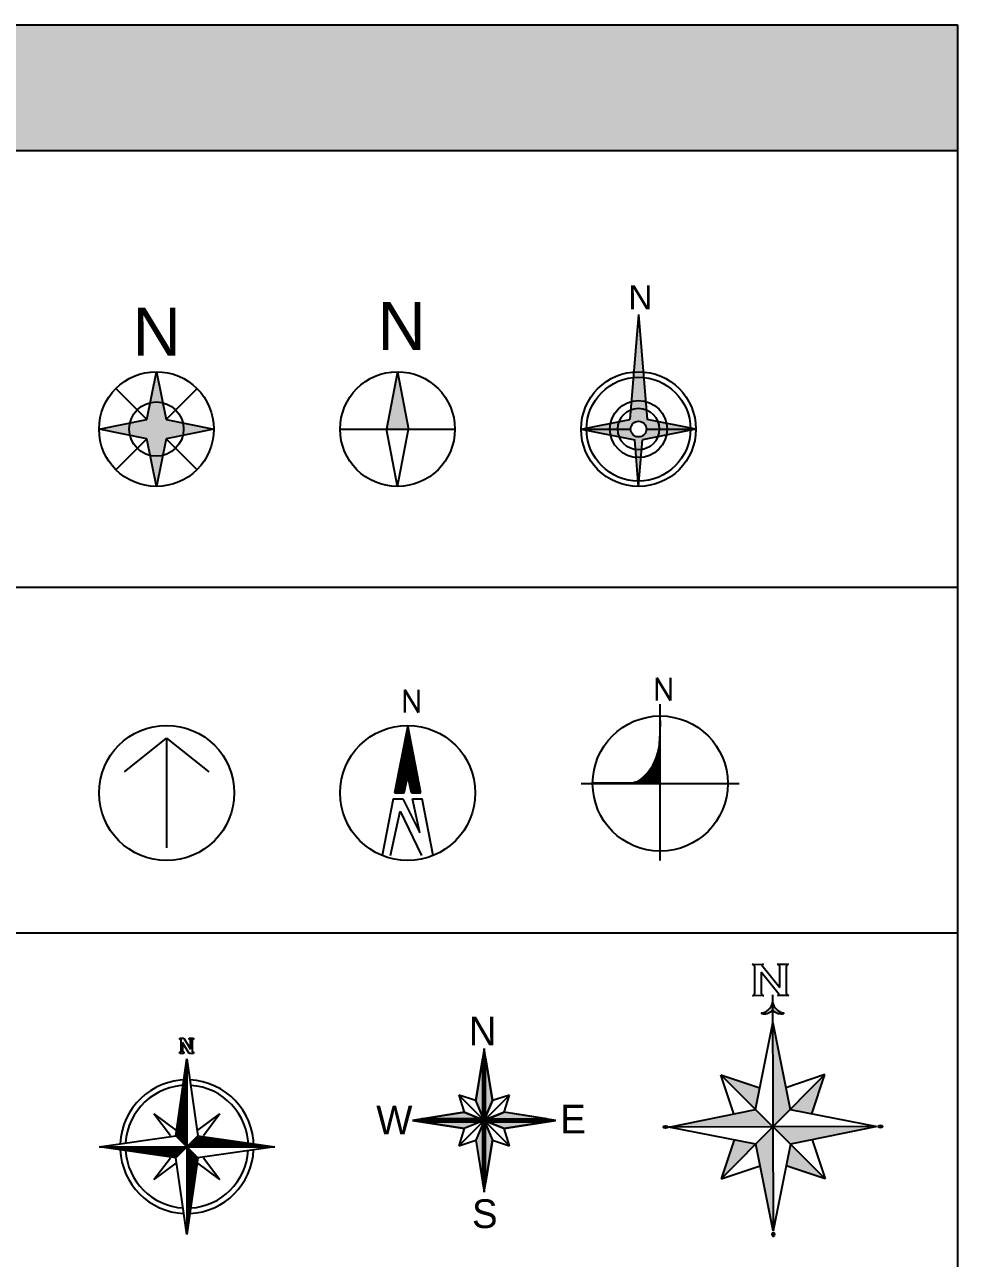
# Model space of a CAD drawing. Header units: millimetres. Extents: x -83831 to -20235, y 785757 to 814646.
# Drawn here: x -32655 to -20235, y 798218 to 814646 of the extents above; entities that cross this region are included whole.
import ezdxf
from ezdxf.enums import TextEntityAlignment as Align

# ---------------------------------------------------------------- set-up
doc = ezdxf.new("R2010")
doc.units = ezdxf.units.MM
doc.layers.add('www.cad-blocks.net', color=7, linetype='Continuous')
doc.styles.add('GPSHZ', font='txt.shx', dxfattribs={"width": 0.8, "bigfont": 'hztxt.shx'})
doc.styles.get("Standard").update_dxf_attribs({"font": 'arial.ttf'})

# ---------------------------------------------------------------- blocks, each defined once
blk = doc.blocks.new('A$C5FFA2D58')
at = {"lineweight": -3}
h = blk.add_hatch(color=256, dxfattribs=at)
h.paths.add_polyline_path([(6803, 11156, -0.1176555), (8480, 11156), (7641, 15283)])
h.paths.add_polyline_path([(0, 7641), (4127, 6803, -0.0586255), (4028, 7641, -0.0586255), (4127, 8480)])
h.paths.add_polyline_path([(8480, 4127, -0.1176555), (6803, 4127), (7641, 0)])
h.paths.add_polyline_path([(11156, 8480, -0.0586255), (11255, 7641, -0.0586255), (11156, 6803), (15283, 7641)])
blk.add_hatch(color=256, dxfattribs=at).paths.add_polyline_path([(6351, 6351), (6803, 4127, 0.1176555), (8480, 4127), (8932, 6351), (11156, 6803, 0.0586255), (11255, 7641, 0.0586255), (11156, 8480), (8932, 8932), (8480, 11156, 0.1176555), (6803, 11156), (6351, 8932), (4127, 8480, 0.0586255), (4028, 7641, 0.0586255), (4127, 6803)])
for p, q in [((6351, 8932), (7641, 15283)), ((7641, 15283), (8932, 8932)), ((6351, 8932), (2238, 13045)), ((13045, 13045), (8932, 8932)), ((0, 7641), (6351, 8932)), ((8932, 8932), (15283, 7641)), ((6351, 6351), (0, 7641)), ((15283, 7641), (8932, 6351)), ((6351, 6351), (2238, 2238)), ((7641, 0), (6351, 6351)), ((8932, 6351), (7641, 0)), ((13045, 2238), (8932, 6351))]:
    blk.add_line(p, q, dxfattribs=at)
for radius in [7641, 3613]:
    blk.add_circle((7641, 7641), radius, dxfattribs=at)
blk.add_text('N', height=6397, dxfattribs=at).set_placement((4454, 17400), (10908, 17400), align=Align.ALIGNED)
blk = doc.blocks.new('A$C25905134')
at = {"lineweight": -3}
blk.add_hatch(color=256, dxfattribs=at).paths.add_polyline_path([(6167, 7641), (9116, 7641), (7641, 15283)])
for p, q in [((7641, 15283), (6167, 7641)), ((7641, 15283), (9116, 7641)), ((0, 7641), (15283, 7641)), ((7641, 0), (6167, 7641)), ((7641, 0), (9116, 7641))]:
    blk.add_line(p, q, dxfattribs=at)
blk.add_circle((7641, 7641), 7641, dxfattribs=at)
blk.add_text('N', height=6397, dxfattribs=at).set_placement((4970, 18191), (11424, 18191), align=Align.ALIGNED)
blk = doc.blocks.new('A$C27AC3511')
at = {"lineweight": -3}
h = blk.add_hatch(color=256, dxfattribs=at)
h.paths.add_polyline_path([(7641, 15283, 0.0204698), (7017, 15257), (6957, 14529, -0.024768), (7641, 14563)])
h.paths.add_polyline_path([(7641, 22889), (7017, 15257, -0.0204698), (7641, 15283)])
h.paths.add_polyline_path([(7641, 22889), (7641, 15283, -0.0204698), (8266, 15257)])
h.paths.add_polyline_path([(8266, 15257, 0.0204698), (7641, 15283), (7641, 14563, -0.024768), (8326, 14529)])
h.paths.add_polyline_path([(7641, 14563, 0.024768), (6957, 14529), (6694, 11320, -0.0630883), (7641, 11440)])
h.paths.add_polyline_path([(8326, 14529, 0.024768), (7641, 14563), (7641, 11440, -0.0630883), (8589, 11320)])
h.paths.add_polyline_path([(8589, 11320, 0.0630883), (7641, 11440), (7641, 10408, -0.0964957), (8680, 10206)])
h.paths.add_polyline_path([(7641, 11440, 0.0630883), (6694, 11320), (6603, 10206, -0.0964957), (7641, 10408)])
h.paths.add_polyline_path([(7641, 10408, 0.0964957), (6603, 10206), (6498, 8928), (5063, 8644, 0.092947), (4875, 7641), (6595, 7641, -0.4142136), (7641, 8688)])
h.paths.add_polyline_path([(8680, 10206, 0.0964957), (7641, 10408), (7641, 8688, -0.4142136), (8688, 7641), (10408, 7641, 0.092947), (10220, 8644), (8785, 8928)])
h.paths.add_polyline_path([(6595, 7641), (4875, 7641, 0.092947), (5063, 6639), (7131, 6230), (7240, 4904, 0.0364287), (7641, 4875), (7641, 6595, -0.4142136)])
h.paths.add_polyline_path([(10408, 7641), (8688, 7641, -0.4142136), (7641, 6595), (7641, 4875, 0.0364287), (8043, 4904), (8152, 6230), (10220, 6639, 0.092947)])
h.paths.add_polyline_path([(11360, 8418), (10220, 8644, -0.092947), (10408, 7641), (11440, 7641, 0.0515216)])
h.paths.add_polyline_path([(11440, 7641), (10408, 7641, -0.092947), (10220, 6639), (11360, 6865, 0.0515216)])
h.paths.add_polyline_path([(11360, 8418, -0.0515216), (11440, 7641), (14563, 7641, 0.0051569), (14562, 7784)])
h.paths.add_polyline_path([(14562, 7499, 0.0051569), (14563, 7641), (11440, 7641, -0.0515216), (11360, 6865)])
h.paths.add_polyline_path([(4875, 7641), (3843, 7641, 0.0515216), (3923, 6865), (5063, 6639, -0.092947)])
h.paths.add_polyline_path([(5063, 8644), (3923, 8418, 0.0515216), (3843, 7641), (4875, 7641, -0.092947)])
h.paths.add_polyline_path([(3843, 7641), (720, 7641, 0.0051569), (721, 7499), (3923, 6865, -0.0515216)])
h.paths.add_polyline_path([(3923, 8418), (721, 7784, 0.0051569), (720, 7641), (3843, 7641, -0.0515216)])
h.paths.add_polyline_path([(7641, 4875, -0.0364287), (7240, 4904), (7326, 3856, 0.0208042), (7641, 3843)])
h.paths.add_polyline_path([(8043, 4904, -0.0364287), (7641, 4875), (7641, 3843, 0.0208042), (7957, 3856)])
h.paths.add_polyline_path([(7641, 3843, -0.0208042), (7326, 3856), (7583, 720, 0.002129), (7641, 720)])
h.paths.add_polyline_path([(7957, 3856, -0.0208042), (7641, 3843), (7641, 720, 0.002129), (7700, 720)])
h = blk.add_hatch(color=256, dxfattribs=at)
h.paths.add_polyline_path([(8266, 15257, 0.0204698), (7641, 15283), (7641, 14563, -0.024768), (8326, 14529)])
h.paths.add_polyline_path([(8589, 11320, 0.0630883), (7641, 11440), (7641, 10408, -0.0964957), (8680, 10206)])
h.paths.add_polyline_path([(7641, 10408, 0.0964957), (6603, 10206), (6498, 8928), (5063, 8644, 0.092947), (4875, 7641), (6595, 7641, -0.4142136), (7641, 8688)])
h = blk.add_hatch(color=256, dxfattribs=at)
h.paths.add_polyline_path([(721, 7784), (0, 7641), (720, 7641, -0.0051569)])
h.paths.add_polyline_path([(720, 7641), (0, 7641), (721, 7499, -0.0051569)])
h = blk.add_hatch(color=256, dxfattribs=at)
h.paths.add_polyline_path([(14562, 7784, -0.0051569), (14563, 7641), (15283, 7641)])
h.paths.add_polyline_path([(15283, 7641), (14563, 7641, -0.0051569), (14562, 7499)])
blk.add_hatch(color=256, dxfattribs=at).paths.add_polyline_path([(15283, 7641), (14563, 7641, -0.0051569), (14562, 7499)])
h = blk.add_hatch(color=256, dxfattribs=at)
h.paths.add_polyline_path([(7641, 720, -0.002129), (7583, 720), (7641, 0)])
h.paths.add_polyline_path([(7700, 720, -0.002129), (7641, 720), (7641, 0)])
for p, q in [((7641, 22889), (6498, 8928)), ((7641, 22889), (8785, 8928)), ((0, 7641), (6498, 8928)), ((15283, 7641), (8785, 8928)), ((0, 7641), (7131, 6230)), ((0, 7641), (6595, 7641)), ((15283, 7641), (8152, 6230)), ((8688, 7641), (15283, 7641)), ((7641, 0), (7131, 6230)), ((7641, 0), (8152, 6230))]:
    blk.add_line(p, q, dxfattribs=at)
for radius in [7641, 6922, 3799, 2767, 1046]:
    blk.add_circle((7641, 7641), radius, dxfattribs=at)
blk.add_text('N', height=3199, dxfattribs=at).set_placement((6280, 23600), (9507, 23600), align=Align.ALIGNED)
blk = doc.blocks.new('A$C1B4C415F')
at = {"linetype": 'ByBlock'}
for p, q in [((3375, 11812), (9000, 16312)), ((9000, 16312), (14625, 11812)), ((9000, 16312), (9000, 1687))]:
    blk.add_line(p, q, dxfattribs=at)
blk.add_circle((9000, 9000), 9000, dxfattribs=at)
blk = doc.blocks.new('A$C6E8C22A8')
for p, q in [((9000, 18000), (7243, 9026)), ((8696, 16449), (9304, 16449)), ((8716, 16549), (9284, 16549)), ((8735, 16649), (9265, 16649)), ((8755, 16749), (9245, 16749)), ((8775, 16849), (9225, 16849)), ((8794, 16949), (9206, 16949)), ((8814, 17049), (9186, 17049)), ((8833, 17149), (9167, 17149)), ((8853, 17249), (9147, 17249)), ((8873, 17349), (9127, 17349)), ((8892, 17449), (9108, 17449)), ((8912, 17549), (9088, 17549)), ((8931, 17649), (9069, 17649)), ((8951, 17749), (9049, 17749)), ((8970, 17849), (9030, 17849)), ((8990, 17949), (9010, 17949)), ((10757, 9026), (9000, 18000)), ((8383, 14849), (9617, 14849)), ((8402, 14949), (9598, 14949)), ((8422, 15049), (9578, 15049)), ((8442, 15149), (9558, 15149)), ((8461, 15249), (9539, 15249)), ((8481, 15349), (9519, 15349)), ((8500, 15449), (9500, 15449)), ((8520, 15549), (9480, 15549)), ((8540, 15649), (9460, 15649)), ((8559, 15749), (9441, 15749)), ((8579, 15849), (9421, 15849)), ((8598, 15949), (9402, 15949)), ((8618, 16049), (9382, 16049)), ((8638, 16149), (9362, 16149)), ((8657, 16249), (9343, 16249)), ((8677, 16349), (9323, 16349)), ((8050, 13149), (9950, 13149)), ((8070, 13249), (9930, 13249)), ((8089, 13349), (9911, 13349)), ((8109, 13449), (9891, 13449)), ((8128, 13549), (9872, 13549)), ((8148, 13649), (9852, 13649)), ((8167, 13749), (9833, 13749)), ((8187, 13849), (9813, 13849)), ((8207, 13949), (9793, 13949)), ((8226, 14049), (9774, 14049)), ((8246, 14149), (9754, 14149)), ((8265, 14249), (9735, 14249)), ((8285, 14349), (9715, 14349)), ((8305, 14449), (9695, 14449)), ((8324, 14549), (9676, 14549)), ((8344, 14649), (9656, 14649)), ((8363, 14749), (9637, 14749)), ((7737, 11549), (10263, 11549)), ((7756, 11649), (10244, 11649)), ((7776, 11749), (10224, 11749)), ((7795, 11849), (10205, 11849)), ((7815, 11949), (10185, 11949)), ((7835, 12049), (10165, 12049)), ((7854, 12149), (10146, 12149)), ((7874, 12249), (10126, 12249)), ((7893, 12349), (10107, 12349)), ((7913, 12449), (10087, 12449)), ((7932, 12549), (10068, 12549)), ((7952, 12649), (10048, 12649)), ((7972, 12749), (10028, 12749)), ((7991, 12849), (10009, 12849)), ((8011, 12949), (9989, 12949)), ((8030, 13049), (9970, 13049)), ((7423, 9949), (8742, 9949)), ((7443, 10049), (8764, 10049)), ((7462, 10149), (8786, 10149)), ((7482, 10249), (8807, 10249)), ((7502, 10349), (8829, 10349)), ((7521, 10449), (8851, 10449)), ((7541, 10549), (8872, 10549)), ((7560, 10649), (8894, 10649)), ((7580, 10749), (8916, 10749)), ((7600, 10849), (8938, 10849)), ((7619, 10949), (8959, 10949)), ((7639, 11049), (8981, 11049)), ((7658, 11149), (9003, 11149)), ((7678, 11249), (9024, 11249)), ((7697, 11349), (10303, 11349)), ((7717, 11449), (10283, 11449)), ((8542, 9026), (9027, 11263)), ((9495, 9026), (9027, 11263)), ((9030, 11249), (10322, 11249)), ((9051, 11149), (10342, 11149)), ((9072, 11049), (10361, 11049)), ((9093, 10949), (10381, 10949)), ((9114, 10849), (10400, 10849)), ((9135, 10749), (10420, 10749)), ((9156, 10649), (10440, 10649)), ((9176, 10549), (10459, 10549)), ((9197, 10449), (10479, 10449)), ((9218, 10349), (10498, 10349)), ((9239, 10249), (10518, 10249)), ((9260, 10149), (10538, 10149)), ((9281, 10049), (10557, 10049)), ((9302, 9949), (10577, 9949)), ((7087, 8234), (5605, 665)), ((7087, 8234), (8370, 8234)), ((7243, 9026), (8542, 9026)), ((7247, 9049), (8547, 9049)), ((7267, 9149), (8569, 9149)), ((7286, 9249), (8590, 9249)), ((7306, 9349), (8612, 9349)), ((7325, 9449), (8634, 9449)), ((7345, 9549), (8656, 9549)), ((7365, 9649), (8677, 9649)), ((7384, 9749), (8699, 9749)), ((7404, 9849), (8721, 9849)), ((8370, 8234), (10624, 3701)), ((9323, 9849), (10596, 9849)), ((9344, 9749), (10616, 9749)), ((9365, 9649), (10636, 9649)), ((9385, 9549), (10655, 9549)), ((9406, 9449), (10675, 9449)), ((9427, 9349), (10694, 9349)), ((9448, 9249), (10714, 9249)), ((9469, 9149), (10733, 9149)), ((9490, 9049), (10753, 9049)), ((9495, 9026), (10757, 9026)), ((10624, 3701), (9660, 8234)), ((9660, 8234), (10913, 8234)), ((12395, 665), (10913, 8234)), ((11182, 6858), (10913, 8234)), ((6728, 665), (8019, 6562)), ((10888, 665), (8023, 6561))]:
    blk.add_line(p, q)
blk.add_circle((9000, 9000), 9000)
at = {"style": 'GPSHZ'}
blk.add_text('N', height=3000, dxfattribs=at).set_placement((8106, 19722))
blk = doc.blocks.new('A$C531373B4')
for p, q in [((10533, 0), (10533, 20823)), ((10507, 18639), (10470, 16930)), ((10495, 18078), (10533, 18078)), ((10497, 18178), (10533, 18178)), ((10499, 18278), (10533, 18278)), ((10502, 18378), (10533, 18378)), ((10504, 18478), (10533, 18478)), ((10506, 18578), (10533, 18578)), ((10507, 18639), (10533, 19251)), ((10470, 16930), (10329, 14954)), ((10438, 16478), (10533, 16478)), ((10445, 16578), (10533, 16578)), ((10452, 16678), (10533, 16678)), ((10459, 16778), (10533, 16778)), ((10466, 16878), (10533, 16878)), ((10471, 16978), (10533, 16978)), ((10473, 17078), (10533, 17078)), ((10476, 17178), (10533, 17178)), ((10478, 17278), (10533, 17278)), ((10480, 17378), (10533, 17378)), ((10482, 17478), (10533, 17478)), ((10484, 17578), (10533, 17578)), ((10486, 17678), (10533, 17678)), ((10489, 17778), (10533, 17778)), ((10491, 17878), (10533, 17878)), ((10493, 17978), (10533, 17978)), ((10317, 14878), (10533, 14878)), ((10331, 14978), (10533, 14978)), ((10338, 15078), (10533, 15078)), ((10345, 15178), (10533, 15178)), ((10352, 15278), (10533, 15278)), ((10360, 15378), (10533, 15378)), ((10367, 15478), (10533, 15478)), ((10374, 15578), (10533, 15578)), ((10381, 15678), (10533, 15678)), ((10388, 15778), (10533, 15778)), ((10395, 15878), (10533, 15878)), ((10402, 15978), (10533, 15978)), ((10409, 16078), (10533, 16078)), ((10417, 16178), (10533, 16178)), ((10424, 16278), (10533, 16278)), ((10431, 16378), (10533, 16378)), ((9793, 13178), (10533, 13178)), ((9839, 13278), (10533, 13278)), ((9883, 13378), (10533, 13378)), ((9925, 13478), (10533, 13478)), ((9964, 13578), (10533, 13578)), ((10002, 13678), (10533, 13678)), ((10038, 13778), (10533, 13778)), ((10072, 13878), (10533, 13878)), ((10105, 13978), (10533, 13978)), ((10135, 14078), (10533, 14078)), ((10164, 14178), (10533, 14178)), ((10191, 14278), (10533, 14278)), ((10216, 14378), (10533, 14378)), ((10240, 14478), (10533, 14478)), ((10262, 14578), (10533, 14578)), ((10282, 14678), (10533, 14678)), ((10301, 14778), (10533, 14778)), ((8723, 11578), (10533, 11578)), ((8813, 11678), (10533, 11678)), ((8899, 11778), (10533, 11778)), ((8981, 11878), (10533, 11878)), ((9060, 11978), (10533, 11978)), ((9136, 12078), (10533, 12078)), ((9208, 12178), (10533, 12178)), ((9278, 12278), (10533, 12278)), ((9346, 12378), (10533, 12378)), ((9410, 12478), (10533, 12478)), ((9472, 12578), (10533, 12578)), ((9531, 12678), (10533, 12678)), ((9588, 12778), (10533, 12778)), ((9643, 12878), (10533, 12878)), ((9695, 12978), (10533, 12978)), ((9745, 13078), (10533, 13078)), ((0, 10251), (21037, 10251)), ((6381, 10281), (1586, 10281)), ((6976, 10355), (6381, 10281)), ((6528, 10297), (10540, 10297)), ((7422, 10467), (6976, 10355)), ((7065, 10378), (10533, 10378)), ((7941, 10852), (7422, 10467)), ((7437, 10478), (10533, 10478)), ((7571, 10578), (10533, 10578)), ((7706, 10678), (10533, 10678)), ((7840, 10778), (10533, 10778)), ((7973, 10878), (10533, 10878)), ((8096, 10978), (10533, 10978)), ((8213, 11078), (10533, 11078)), ((8324, 11178), (10533, 11178)), ((8431, 11278), (10533, 11278)), ((8533, 11378), (10533, 11378)), ((8630, 11478), (10533, 11478))]:
    blk.add_line(p, q)
blk.add_circle((10533, 10251), 9000)
blk.add_arc((3993, 15898), 6407, 308.0417, 351.53143)
at = {"style": 'GPSHZ'}
blk.add_text('N', height=3000, dxfattribs=at).set_placement((9583, 21320))
blk = doc.blocks.new('A$C7ED30411')
at = {"linetype": 'ByBlock'}
for p, q in [((8260, 19969), (8260, 20109)), ((8260, 20109), (8681, 20109)), ((8400, 19969), (8260, 19969)), ((8400, 18703), (8400, 19969)), ((9244, 18563), (8541, 19688)), ((8541, 19688), (8541, 18703)), ((8681, 20109), (9385, 18984)), ((9244, 19969), (9244, 20109)), ((9244, 20109), (9666, 20109)), ((9385, 19969), (9244, 19969)), ((9385, 18984), (9385, 19969)), ((9666, 19969), (9525, 19969)), ((9525, 19969), (9525, 18703)), ((9666, 20109), (9666, 19969)), ((7875, 10125), (9000, 18000)), ((8260, 18563), (8260, 18703)), ((8260, 18703), (8400, 18703)), ((8681, 18563), (8260, 18563)), ((8541, 18703), (8681, 18703)), ((8681, 18703), (8681, 18563)), ((8971, 17797), (9000, 17797)), ((8997, 17977), (9000, 17977)), ((9000, 18000), (10125, 10125)), ((9000, 18000), (9000, 9000)), ((9666, 18563), (9244, 18563)), ((9525, 18703), (9666, 18703)), ((9666, 18703), (9666, 18563)), ((8791, 16537), (9000, 16537)), ((8817, 16717), (9000, 16717)), ((8842, 16897), (9000, 16897)), ((8868, 17077), (9000, 17077)), ((8894, 17257), (9000, 17257)), ((8920, 17437), (9000, 17437)), ((8945, 17617), (9000, 17617)), ((8611, 15277), (9000, 15277)), ((8637, 15457), (9000, 15457)), ((8662, 15637), (9000, 15637)), ((8688, 15817), (9000, 15817)), ((8714, 15997), (9000, 15997)), ((8740, 16177), (9000, 16177)), ((8765, 16357), (9000, 16357)), ((8431, 14017), (9000, 14017)), ((8457, 14197), (9000, 14197)), ((8482, 14377), (9000, 14377)), ((8508, 14557), (9000, 14557)), ((8534, 14737), (9000, 14737)), ((8560, 14917), (9000, 14917)), ((8585, 15097), (9000, 15097)), ((8251, 12757), (9000, 12757)), ((8277, 12937), (9000, 12937)), ((8302, 13117), (9000, 13117)), ((8328, 13297), (9000, 13297)), ((8354, 13477), (9000, 13477)), ((8380, 13657), (9000, 13657)), ((8405, 13837), (9000, 13837)), ((7312, 10125), (5625, 12375)), ((5625, 12375), (7875, 10687)), ((8071, 11497), (9000, 11497)), ((8097, 11677), (9000, 11677)), ((8122, 11857), (9000, 11857)), ((8148, 12037), (9000, 12037)), ((8174, 12217), (9000, 12217)), ((8200, 12397), (9000, 12397)), ((8225, 12577), (9000, 12577)), ((10125, 10687), (12375, 12375)), ((12375, 12375), (10687, 10125)), ((0, 9000), (7875, 10125)), ((9000, 9000), (7875, 10125)), ((7891, 10237), (9000, 10237)), ((7917, 10417), (9000, 10417)), ((7942, 10597), (9000, 10597)), ((7968, 10777), (9000, 10777)), ((7994, 10957), (9000, 10957)), ((8020, 11137), (9000, 11137)), ((8045, 11317), (9000, 11317)), ((9000, 9000), (10125, 10125)), ((10125, 10125), (18000, 9000)), ((7875, 7875), (0, 9000)), ((0, 9000), (9000, 9000)), ((22, 8997), (22, 9000)), ((202, 8971), (202, 9000)), ((382, 8945), (382, 9000)), ((562, 8920), (562, 9000)), ((742, 8894), (742, 9000)), ((922, 8868), (922, 9000)), ((1102, 8842), (1102, 9000)), ((1282, 8817), (1282, 9000)), ((1462, 8791), (1462, 9000)), ((1642, 8765), (1642, 9000)), ((1822, 8740), (1822, 9000)), ((2002, 8714), (2002, 9000)), ((2182, 8688), (2182, 9000)), ((2362, 8662), (2362, 9000)), ((2542, 8637), (2542, 9000)), ((2722, 8611), (2722, 9000)), ((2902, 8585), (2902, 9000)), ((3082, 8560), (3082, 9000)), ((3262, 8534), (3262, 9000)), ((3442, 8508), (3442, 9000)), ((3622, 8482), (3622, 9000)), ((3802, 8457), (3802, 9000)), ((3982, 8431), (3982, 9000)), ((4162, 8405), (4162, 9000)), ((4342, 8380), (4342, 9000)), ((4522, 8354), (4522, 9000)), ((4702, 8328), (4702, 9000)), ((4882, 8302), (4882, 9000)), ((5062, 8277), (5062, 9000)), ((5242, 8251), (5242, 9000)), ((5422, 8225), (5422, 9000)), ((5602, 8200), (5602, 9000)), ((5782, 8174), (5782, 9000)), ((5962, 8148), (5962, 9000)), ((6142, 8122), (6142, 9000)), ((6322, 8097), (6322, 9000)), ((6502, 8071), (6502, 9000)), ((6682, 8045), (6682, 9000)), ((6862, 8020), (6862, 9000)), ((7042, 7994), (7042, 9000)), ((7222, 7968), (7222, 9000)), ((7402, 7942), (7402, 9000)), ((7582, 7917), (7582, 9000)), ((7762, 7891), (7762, 9000)), ((7875, 7875), (9000, 9000)), ((7942, 10057), (9000, 10057)), ((7942, 7942), (7942, 9000)), ((8122, 9877), (9000, 9877)), ((8122, 8122), (8122, 9000)), ((8302, 9697), (9000, 9697)), ((8302, 8302), (8302, 9000)), ((8482, 9517), (9000, 9517)), ((8482, 8482), (8482, 9000)), ((8662, 9337), (9000, 9337)), ((8662, 8662), (8662, 9000)), ((8842, 9157), (9000, 9157)), ((8842, 8842), (8842, 9000)), ((10125, 7875), (9000, 9000)), ((9000, 9000), (9000, 0)), ((9000, 9000), (18000, 9000)), ((9157, 9157), (9157, 9000)), ((9337, 9337), (9337, 9000)), ((9517, 9517), (9517, 9000)), ((9697, 9697), (9697, 9000)), ((9877, 9877), (9877, 9000)), ((10057, 10057), (10057, 9000)), ((18000, 9000), (10125, 7875)), ((10237, 10109), (10237, 9000)), ((10417, 10083), (10417, 9000)), ((10597, 10057), (10597, 9000)), ((10777, 10032), (10777, 9000)), ((10957, 10006), (10957, 9000)), ((11137, 9980), (11137, 9000)), ((11317, 9955), (11317, 9000)), ((11497, 9929), (11497, 9000)), ((11677, 9903), (11677, 9000)), ((11857, 9877), (11857, 9000)), ((12037, 9852), (12037, 9000)), ((12217, 9826), (12217, 9000)), ((12397, 9800), (12397, 9000)), ((12577, 9775), (12577, 9000)), ((12757, 9749), (12757, 9000)), ((12937, 9723), (12937, 9000)), ((13117, 9697), (13117, 9000)), ((13297, 9672), (13297, 9000)), ((13477, 9646), (13477, 9000)), ((13657, 9620), (13657, 9000)), ((13837, 9595), (13837, 9000)), ((14017, 9569), (14017, 9000)), ((14197, 9543), (14197, 9000)), ((14377, 9517), (14377, 9000)), ((14557, 9492), (14557, 9000)), ((14737, 9466), (14737, 9000)), ((14917, 9440), (14917, 9000)), ((15097, 9415), (15097, 9000)), ((15277, 9389), (15277, 9000)), ((15457, 9363), (15457, 9000)), ((15637, 9337), (15637, 9000)), ((15817, 9312), (15817, 9000)), ((15997, 9286), (15997, 9000)), ((16177, 9260), (16177, 9000)), ((16357, 9235), (16357, 9000)), ((16537, 9209), (16537, 9000)), ((16717, 9183), (16717, 9000)), ((16897, 9157), (16897, 9000)), ((17077, 9132), (17077, 9000)), ((17257, 9106), (17257, 9000)), ((17437, 9080), (17437, 9000)), ((17617, 9055), (17617, 9000)), ((17797, 9029), (17797, 9000)), ((17977, 9003), (17977, 9000)), ((5625, 5625), (7312, 7875)), ((9000, 0), (7875, 7875)), ((9157, 8842), (9000, 8842)), ((9337, 8662), (9000, 8662)), ((9517, 8482), (9000, 8482)), ((9697, 8302), (9000, 8302)), ((9877, 8122), (9000, 8122)), ((10057, 7942), (9000, 7942)), ((10125, 7875), (9000, 0)), ((10109, 7762), (9000, 7762)), ((10083, 7582), (9000, 7582)), ((10687, 7875), (12375, 5625)), ((7875, 7312), (5625, 5625)), ((10057, 7402), (9000, 7402)), ((10032, 7222), (9000, 7222)), ((10006, 7042), (9000, 7042)), ((9980, 6862), (9000, 6862)), ((9955, 6682), (9000, 6682)), ((9929, 6502), (9000, 6502)), ((9903, 6322), (9000, 6322)), ((12375, 5625), (10125, 7312)), ((9877, 6142), (9000, 6142)), ((9852, 5962), (9000, 5962)), ((9826, 5782), (9000, 5782)), ((9800, 5602), (9000, 5602)), ((9775, 5422), (9000, 5422)), ((9749, 5242), (9000, 5242)), ((9723, 5062), (9000, 5062)), ((9697, 4882), (9000, 4882)), ((9672, 4702), (9000, 4702)), ((9646, 4522), (9000, 4522)), ((9620, 4342), (9000, 4342)), ((9595, 4162), (9000, 4162)), ((9569, 3982), (9000, 3982)), ((9543, 3802), (9000, 3802)), ((9517, 3622), (9000, 3622)), ((9492, 3442), (9000, 3442)), ((9466, 3262), (9000, 3262)), ((9440, 3082), (9000, 3082)), ((9415, 2902), (9000, 2902)), ((9389, 2722), (9000, 2722)), ((9363, 2542), (9000, 2542)), ((9337, 2362), (9000, 2362)), ((9312, 2182), (9000, 2182)), ((9286, 2002), (9000, 2002)), ((9260, 1822), (9000, 1822)), ((9235, 1642), (9000, 1642)), ((9209, 1462), (9000, 1462)), ((9183, 1282), (9000, 1282)), ((9157, 1102), (9000, 1102)), ((9132, 922), (9000, 922)), ((9106, 742), (9000, 742)), ((9080, 562), (9000, 562)), ((9055, 382), (9000, 382)), ((9029, 202), (9000, 202)), ((9003, 22), (9000, 22))]:
    blk.add_line(p, q, dxfattribs=at)
for radius, start, end in [(6843, 90, 177.41088), (6289, 90, 176.4536), (6843, 0, 87.41088), (6289, 0, 86.4536), (6843, 182.58912, 267.41088), (6289, 183.5464, 266.4536), (6843, 272.58912, 357.41088), (6289, 273.5464, 356.4536)]:
    blk.add_arc((9000, 9000), radius, start, end, dxfattribs=at)
blk = doc.blocks.new('A$C5BB1347E')
for points in [[(14180, 22684), (14180, 14793), (13274, 16980)], [(14562, 22684), (15468, 16980), (14562, 14793)], [(6019, 14523), (11722, 15429), (13909, 14523)], [(22722, 14523), (17019, 15429), (14832, 14523)], [(11722, 13235), (6019, 14141), (13909, 14141)], [(13274, 11683), (14180, 5980), (14180, 13870)], [(15468, 11683), (14562, 5980), (14562, 13870)], [(17019, 13235), (14832, 14141), (22722, 14141)]]:
    blk.add_hatch(color=256).paths.add_polyline_path(points)
for p, q in [((14371, 23887), (13274, 16980)), ((15468, 16980), (14371, 23887)), ((14371, 14332), (14371, 23887)), ((14180, 14793), (14180, 22684)), ((14562, 14793), (14562, 22684)), ((10992, 17710), (11722, 15429)), ((14371, 14332), (10992, 17710)), ((13274, 16980), (10992, 17710)), ((14371, 14332), (13274, 16980)), ((14371, 14332), (17749, 17710)), ((14371, 14332), (15468, 16980)), ((17749, 17710), (15468, 16980)), ((17019, 15429), (17749, 17710)), ((11722, 15429), (4816, 14332)), ((14371, 14332), (11722, 15429)), ((14371, 14332), (17019, 15429)), ((23926, 14332), (17019, 15429)), ((4816, 14332), (11722, 13235)), ((14371, 14332), (4816, 14332)), ((6019, 14523), (13909, 14523)), ((6019, 14141), (13909, 14141)), ((14371, 14332), (10992, 10954)), ((11722, 13235), (10992, 10954)), ((14371, 14332), (11722, 13235)), ((14371, 14332), (13274, 11683)), ((14180, 5980), (14180, 13870)), ((14371, 14332), (17749, 10954)), ((14371, 14332), (17019, 13235)), ((14371, 14332), (15468, 11683)), ((14371, 14332), (23926, 14332)), ((14371, 14332), (14371, 4777)), ((14562, 5980), (14562, 13870)), ((14832, 14523), (22722, 14523)), ((14832, 14141), (22722, 14141)), ((17019, 13235), (23926, 14332)), ((17749, 10954), (17019, 13235)), ((10992, 10954), (13274, 11683)), ((13274, 11683), (14371, 4777)), ((14371, 4777), (15468, 11683)), ((15468, 11683), (17749, 10954))]:
    blk.add_line(p, q)
for points in [[(14180, 22684), (14180, 14793), (13274, 16980), (14180, 22684)], [(14562, 22684), (15468, 16980), (14562, 14793), (14562, 22684)], [(6019, 14523), (11722, 15429), (13909, 14523), (6019, 14523)], [(22722, 14523), (17019, 15429), (14832, 14523), (22722, 14523)], [(11722, 13235), (6019, 14141), (13909, 14141), (11722, 13235)], [(13274, 11683), (14180, 5980), (14180, 13870), (13274, 11683)], [(15468, 11683), (14562, 5980), (14562, 13870), (15468, 11683)], [(17019, 13235), (14832, 14141), (22722, 14141), (17019, 13235)]]:
    blk.add_lwpolyline(points)
at = {"char_height": 3822, "width": 4472.87, "attachment_point": 1}
for s, insert in [('{\\Fgothice.shx;N}', (12323, 28159)), ('{\\Fgothice.shx;W}', (0, 16293)), ('{\\Fgothice.shx;E}', (24510, 16422)), ('{\\Fgothice.shx;S}', (12756, 3822))]:
    blk.add_mtext(s, dxfattribs=dict(at, insert=insert))
blk = doc.blocks.new('A$C5AE35AC4')
h = blk.add_hatch(color=256)
h.paths.add_polyline_path([(14575, 31235, -0.3108995), (13139, 29764, 1), (13100, 29696, 0.2381372), (14528, 30090, -0.1887679), (14578, 30110)])
h.paths.add_polyline_path([(14575, 31235), (14578, 30110, -0.1887679), (14628, 30090, 0.2381372), (16058, 29704, 1), (16018, 29772, -0.3108995)])
h = blk.add_hatch(color=8)
h.paths.add_polyline_path([(14620, 14620), (12317, 12304), (14659, 762)])
h.paths.add_polyline_path([(12304, 16924), (762, 14582), (14620, 14620)])
h.paths.add_polyline_path([(14582, 28479), (14620, 14620), (16924, 16936)])
h.paths.add_polyline_path([(28479, 14659), (14620, 14620), (16936, 12317)])
h = blk.add_hatch(color=8)
h.paths.add_polyline_path([(12317, 12304), (9428, 12874), (7710, 7672)])
h.paths.add_polyline_path([(12874, 19812), (7672, 21530), (12304, 16924)])
h.paths.add_polyline_path([(21530, 21569), (16924, 16936), (19812, 16367)])
h.paths.add_polyline_path([(16936, 12317), (16367, 9428), (21569, 7710)])
h = blk.add_hatch(color=256)
edge = h.paths.add_edge_path()
edge.add_ellipse((28936, 14660), major_axis=(-306, -1), ratio=0.4953227, start_angle=0, end_angle=360, ccw=False)
h = blk.add_hatch(color=256)
edge = h.paths.add_edge_path()
edge.add_ellipse((304, 14581), major_axis=(306, 1), ratio=0.4953227, start_angle=0, end_angle=360)
h = blk.add_hatch(color=256)
edge = h.paths.add_edge_path()
edge.add_ellipse((14660, 304), major_axis=(-1, 306), ratio=0.4953227, start_angle=0, end_angle=360)
for p, q in [((11855, 36256), (13358, 36264)), ((15196, 36274), (16700, 36283)), ((12210, 32415), (12191, 35924)), ((15453, 32223), (13030, 35191)), ((13030, 35191), (13045, 32420)), ((13125, 36139), (15547, 33171)), ((15547, 33171), (15533, 35831)), ((16368, 35947), (16387, 32438)), ((13381, 32088), (11878, 32079)), ((16723, 32106), (15219, 32098)), ((12304, 16924), (14582, 28479)), ((14582, 28479), (16924, 16936)), ((21530, 21569), (16338, 19822)), ((19812, 16367), (21530, 21569)), ((762, 14582), (12304, 16924)), ((16924, 16936), (28479, 14659)), ((12317, 12304), (762, 14582)), ((28479, 14659), (16936, 12317)), ((9428, 12874), (7710, 7672)), ((14659, 762), (12317, 12304)), ((16936, 12317), (14659, 762)), ((19822, 12902), (21569, 7710)), ((7710, 7672), (12902, 9419)), ((21569, 7710), (16367, 9428))]:
    blk.add_line(p, q)
at = {"color": 7}
for p, q in [((14572, 32192), (14659, 762)), ((7672, 21530), (21569, 7710)), ((9419, 16338), (7672, 21530)), ((7672, 21530), (12874, 19812)), ((21530, 21569), (7710, 7672)), ((28479, 14659), (762, 14582))]:
    blk.add_line(p, q, dxfattribs=at)
for centre, radius, start, end in [((11801, 35866), 394, 8.44571, 82.1855), ((13416, 35875), 394, 98.44571, 137.76883), ((15143, 35884), 394, 352.1855, 82.1855), ((16758, 35893), 394, 98.44571, 172.1855), ((11820, 32469), 394, 278.44571, 352.1855), ((13435, 32478), 394, 188.44571, 262.1855), ((12788, 31542), 1813, 281.17026, 350.25203), ((16360, 31552), 1813, 190.06357, 259.14535), ((15161, 32487), 394, 278.44571, 317.76883), ((16776, 32496), 394, 188.44571, 262.1855), ((13119, 29730), 39, 59.87427, 249.49954), ((13424, 31307), 1643, 258.62764, 312.20673), ((14578, 30036), 73.7, 47.39852, 132.91708), ((15725, 31313), 1643, 228.10887, 281.68796), ((16038, 29738), 39, 290.81607, 120.44133)]:
    blk.add_arc(centre, radius, start, end)
at = {"extrusion": (0, 0, -1)}
blk.add_ellipse((28936, 14660), major_axis=(-306, -1), ratio=0.4953227, dxfattribs=at)
for centre, major_axis in [((304, 14581), (306, 1)), ((14660, 304), (-1, 306))]:
    blk.add_ellipse(centre, major_axis=major_axis, ratio=0.4953227)
blk = doc.blocks.new('FORMAR')
at = {"layer": 'www.cad-blocks.net', "true_color": 0x546d8e}
h = blk.add_hatch(color=155, dxfattribs=at)
h.set_gradient(color1=(68, 68, 68), color2=(84, 109, 142), tint=1)
h.paths.add_polyline_path([(-77865, 814646), (-77865, 812969), (-20235, 812969), (-20235, 814646)])
at = {"layer": 'www.cad-blocks.net', "color": 155, "true_color": 0x546d8e}
for p, q in [((-77865, 814646), (-20235, 814646)), ((-20235, 814646), (-20235, 785757)), ((-77865, 812969), (-20235, 812969)), ((-77865, 807155), (-20235, 807155)), ((-77865, 802554), (-20235, 802554))]:
    blk.add_line(p, q, dxfattribs=at)

msp = doc.modelspace()

# ---------------------------------------------------------------- block references
for name, p, xscale, yscale, zscale in [('A$C27AC3511', (-25245, 808496), 0.1, 0.1, 0.1), ('A$C25905134', (-28455, 808496), 0.1, 0.1, 0.1), ('A$C5FFA2D58', (-31665, 808496), 0.1, 0.1, 0.1), ('A$C531373B4', (-25245, 803515), 0.1, 0.1, 0.1), ('A$C6E8C22A8', (-28455, 803515), 0.1, 0.1, 0.1), ('A$C1B4C415F', (-31665, 803515), 0.1, 0.1, 0.1), ('A$C5AE35AC4', (-24152, 798507), 0.1, 0.1, 0.1), ('A$C5BB1347E', (-27974, 798621), 0.1, 0.1, 0.1), ('A$C7ED30411', (-31665, 798534), 0.13, 0.13, 0.13)]:
    msp.add_blockref(name, p, dxfattribs=dict(xscale=xscale, yscale=yscale, zscale=zscale))
at = {"layer": 'www.cad-blocks.net'}
msp.add_blockref('FORMAR', (0, 0), dxfattribs=at)

doc.saveas('drawing.dxf')
